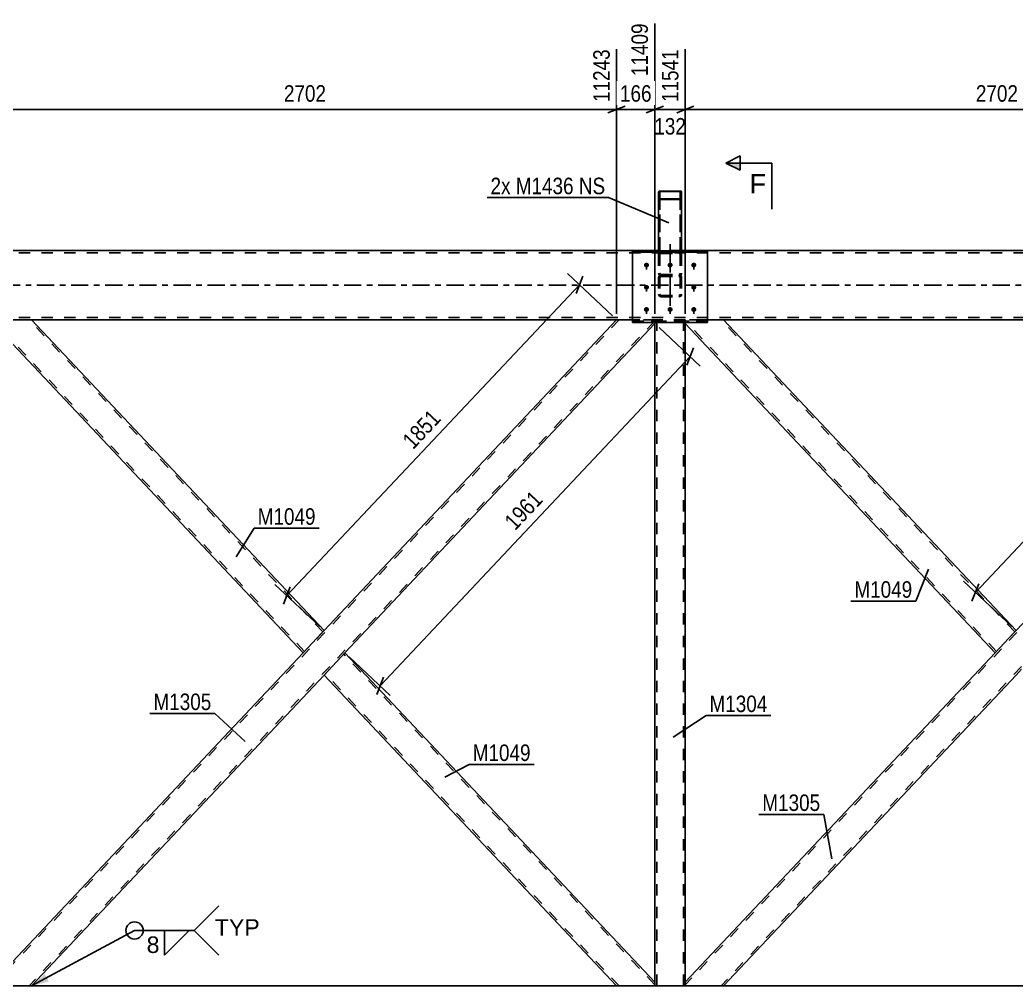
# Model space of a CAD drawing. Header units: millimetres. Extents: x -177 to 1012, y -676 to 165.
# Drawn here: x 346.2 to 519, y -121.8 to 46 of the extents above; entities that cross this region are included whole.
import ezdxf

# ---------------------------------------------------------------- set-up
doc = ezdxf.new("R2010")
doc.units = ezdxf.units.MM
doc.linetypes.add('DXK_LINE_DOT2', pattern=[3.9198, 1.9599, -1.9599])
doc.linetypes.add('DXK_LINE_DOT3', pattern=[5.9187, 2.979, -0.9799, 0.9799, -0.9799])
doc.styles.add('Arial', font='ARIAL.TTF', dxfattribs={"height": 0.2})
doc.styles.add('Arial Narrow', font='ARIALN.TTF', dxfattribs={"height": 0.2})

# ---------------------------------------------------------------- blocks, each defined once
blk = doc.blocks.new('Part-761545539-1906 - 1890')
at = {"color": 7, "linetype": 'DXK_LINE_DOT2'}
for p, q in [((457, 16.15), (457.04, 16.21)), ((457.04, 16.21), (457.14, 16.27)), ((457.14, 16.27), (457.3, 16.31)), ((457.26, 16.18), (457.24, 16.15)), ((457.24, 16.15), (457.24, 5.69)), ((457.31, 16.21), (457.26, 16.18)), ((457.3, 16.31), (457.48, 16.32)), ((457.39, 16.23), (457.31, 16.21)), ((457.48, 16.23), (457.39, 16.23)), ((457.48, 16.32), (460.52, 16.32)), ((457.48, 16.23), (460.52, 16.23)), ((460.52, 16.32), (460.7, 16.31)), ((460.61, 16.23), (460.52, 16.23)), ((460.69, 16.21), (460.61, 16.23)), ((460.74, 16.18), (460.69, 16.21)), ((460.7, 16.31), (460.86, 16.27)), ((460.76, 16.15), (460.74, 16.18)), ((460.76, 16.15), (460.76, 5.69)), ((460.86, 16.27), (460.96, 16.21)), ((460.96, 16.21), (461, 16.15)), ((461, 16.15), (461, 5.69)), ((457.04, 14.97), (457, 15.04)), ((457.14, 14.92), (457.04, 14.97)), ((457.3, 14.88), (457.14, 14.92)), ((457.24, 15.04), (457.26, 15.01)), ((457.26, 15.01), (457.31, 14.98)), ((457.48, 14.86), (457.3, 14.88)), ((457.31, 14.98), (457.39, 14.96)), ((457.39, 14.96), (457.48, 14.95)), ((457.48, 14.95), (460.52, 14.95)), ((457.48, 14.86), (460.52, 14.86)), ((460.52, 14.95), (460.61, 14.96)), ((460.7, 14.88), (460.52, 14.86)), ((460.61, 14.96), (460.69, 14.98)), ((460.69, 14.98), (460.74, 15.01)), ((460.86, 14.92), (460.7, 14.88)), ((460.74, 15.01), (460.76, 15.04)), ((460.96, 14.97), (460.86, 14.92)), ((461, 15.04), (460.96, 14.97)), ((461, 6), (457, 6)), ((457, 6), (457, 5.69)), ((457, 5.83), (457.24, 5.83)), ((457, 5.69), (457.04, 5.62)), ((457.04, 5.62), (457.14, 5.57)), ((457.14, 5.57), (457.3, 5.53)), ((457.26, 5.66), (457.24, 5.69)), ((457.31, 5.63), (457.26, 5.66)), ((457.3, 5.53), (457.48, 5.52)), ((457.39, 5.61), (457.31, 5.63)), ((457.48, 5.6), (457.39, 5.61)), ((457.48, 5.6), (460.52, 5.6)), ((457.48, 5.52), (460.52, 5.52)), ((460.61, 5.61), (460.52, 5.6)), ((460.52, 5.52), (460.7, 5.53)), ((460.69, 5.63), (460.61, 5.61)), ((460.74, 5.66), (460.69, 5.63)), ((460.7, 5.53), (460.86, 5.57)), ((460.76, 5.69), (460.74, 5.66)), ((461, 5.83), (460.76, 5.83)), ((460.86, 5.57), (460.96, 5.62)), ((460.96, 5.62), (461, 5.69))]:
    blk.add_line(p, q, dxfattribs=at)
at = {"color": 2, "linetype": 'Continuous'}
for q in [(457, 6), (457, 16.15)]:
    blk.add_line((457, 16.15), q, dxfattribs=at)
blk = doc.blocks.new('Part-761545539-1921 - 1890')
at = {"color": 2, "linetype": 'Continuous'}
for p, q in [((457.04, 16.23), (457, 16.16)), ((457, 16.16), (457, 5.95)), ((457.14, 16.28), (457.04, 16.23)), ((457.3, 16.32), (457.14, 16.28)), ((457.24, 16.16), (457.26, 16.19)), ((457.24, 16.16), (457.24, 15.05)), ((457.26, 16.19), (457.31, 16.22)), ((457.48, 16.33), (457.3, 16.32)), ((457.31, 16.22), (457.39, 16.24)), ((457.39, 16.24), (457.48, 16.25)), ((457.48, 16.33), (460.52, 16.33)), ((457.48, 16.25), (460.52, 16.25)), ((460.7, 16.32), (460.52, 16.33)), ((460.52, 16.25), (460.61, 16.24)), ((460.61, 16.24), (460.69, 16.22)), ((460.69, 16.22), (460.74, 16.19)), ((460.86, 16.28), (460.7, 16.32)), ((460.74, 16.19), (460.76, 16.16)), ((460.76, 16.16), (460.76, 15.05)), ((460.96, 16.23), (460.86, 16.28)), ((461, 16.16), (460.96, 16.23)), ((461, 16.16), (461, 5.95)), ((457, 15.05), (457.04, 14.99)), ((457.04, 14.99), (457.14, 14.93)), ((457.14, 14.93), (457.3, 14.89)), ((457.26, 15.02), (457.24, 15.05)), ((457.31, 14.99), (457.26, 15.02)), ((457.3, 14.89), (457.48, 14.88)), ((457.39, 14.97), (457.31, 14.99)), ((457.48, 14.97), (457.39, 14.97)), ((457.48, 14.97), (460.52, 14.97)), ((457.48, 14.88), (460.52, 14.88)), ((460.61, 14.97), (460.52, 14.97)), ((460.52, 14.88), (460.7, 14.89)), ((460.69, 14.99), (460.61, 14.97)), ((460.74, 15.02), (460.69, 14.99)), ((460.7, 14.89), (460.86, 14.93)), ((460.76, 15.05), (460.74, 15.02)), ((460.86, 14.93), (460.96, 14.99)), ((460.96, 14.99), (461, 15.05))]:
    blk.add_line(p, q, dxfattribs=at)
at = {"color": 7, "linetype": 'DXK_LINE_DOT2'}
for p, q in [((457.24, 15.05), (457.24, 5.69)), ((460.76, 15.05), (460.76, 5.69)), ((461, 6), (457, 6)), ((457, 5.95), (457, 5.69)), ((457, 5.83), (457.24, 5.83)), ((457.04, 5.62), (457, 5.69)), ((457.14, 5.56), (457.04, 5.62)), ((457.3, 5.53), (457.14, 5.56)), ((457.24, 5.69), (457.26, 5.65)), ((457.26, 5.65), (457.31, 5.63)), ((457.48, 5.51), (457.3, 5.53)), ((457.31, 5.63), (457.39, 5.61)), ((457.39, 5.61), (457.48, 5.6)), ((457.48, 5.6), (460.52, 5.6)), ((457.48, 5.51), (460.52, 5.51)), ((460.52, 5.6), (460.61, 5.61)), ((460.7, 5.53), (460.52, 5.51)), ((460.61, 5.61), (460.69, 5.63)), ((460.69, 5.63), (460.74, 5.65)), ((460.86, 5.56), (460.7, 5.53)), ((460.74, 5.65), (460.76, 5.69)), ((460.76, 5.83), (461, 5.83)), ((460.96, 5.62), (460.86, 5.56)), ((461, 5.69), (460.96, 5.62)), ((461, 5.95), (461, 5.69))]:
    blk.add_line(p, q, dxfattribs=at)
blk = doc.blocks.new('Part-761545539-1972 - 1890')
at = {"color": 7, "linetype": 'DXK_LINE_DOT2'}
for p, q in [((838, 5.6), (0, 5.6)), ((461, 6), (457, 6)), ((838, -5.6), (0, -5.6)), ((465.5, -6), (452.5, -6))]:
    blk.add_line(p, q, dxfattribs=at)
at = {"color": 2, "linetype": 'Continuous'}
for p, q in [((457, 6), (221, 6)), ((637, 6), (461, 6)), ((452.5, -6), (225.5, -6)), ((632.5, -6), (465.5, -6))]:
    blk.add_line(p, q, dxfattribs=at)
at = {"color": 7, "linetype": 'DXK_LINE_DOT3'}
blk.add_line((0, 0), (838, 0), dxfattribs=at)
blk = doc.blocks.new('Part-761545539-1987 - 1890')
at = {"color": 2, "linetype": 'Continuous'}
blk.add_line((798, -121.6), (216.6, -121.6), dxfattribs=at)
blk = doc.blocks.new('Bolt-761545539-2180 - 1890')
at = {"color": 1, "linetype": 'DXK_LINE_DOT2'}
for p, q in [((454.9, 3.87), (454.9, 2.74)), ((459, 3.87), (459, 2.74)), ((463.1, 3.87), (463.1, 2.74)), ((454.9, 0.02), (454.9, -1.12)), ((463.1, 0.02), (463.1, -1.12)), ((454.9, -3.83), (454.9, -4.97)), ((459, -3.83), (459, -4.97)), ((463.1, -3.83), (463.1, -4.97))]:
    blk.add_line(p, q, dxfattribs=at)
blk = doc.blocks.new('Part-761545539-2187 - 1890')
at = {"color": 7, "linetype": 'DXK_LINE_DOT3'}
blk.add_line((459, -3.58), (459, 7.12), dxfattribs=at)
at = {"color": 7, "linetype": 'DXK_LINE_DOT2'}
for p, q in [((457.04, 5.51), (457, 5.31)), ((457, 5.31), (457, -1.59)), ((457.24, 5.31), (457.26, 5.41)), ((457.24, 5.31), (457.24, -1.59)), ((457.26, 5.41), (457.31, 5.5)), ((457.48, 5.83), (457.3, 5.79)), ((457.31, 5.5), (457.39, 5.55)), ((457.39, 5.55), (457.48, 5.57)), ((457.48, 5.83), (460.52, 5.83)), ((457.48, 5.57), (460.52, 5.57)), ((460.7, 5.79), (460.52, 5.83)), ((460.52, 5.57), (460.61, 5.55)), ((460.61, 5.55), (460.69, 5.5)), ((460.69, 5.5), (460.74, 5.41)), ((460.74, 5.41), (460.76, 5.31)), ((460.76, 5.31), (460.76, -1.59)), ((461, 5.31), (460.96, 5.51)), ((461, 5.31), (461, -1.59)), ((457, 2.08), (457.04, 1.88)), ((457.26, 1.98), (457.24, 2.08)), ((457.31, 1.9), (457.26, 1.98)), ((457.39, 1.84), (457.31, 1.9)), ((457.48, 1.82), (457.39, 1.84)), ((457.48, 1.82), (460.52, 1.82)), ((460.61, 1.84), (460.52, 1.82)), ((460.69, 1.9), (460.61, 1.84)), ((460.74, 1.98), (460.69, 1.9)), ((460.76, 2.08), (460.74, 1.98)), ((460.96, 1.88), (461, 2.08)), ((457, 1.27), (457.04, 1.44)), ((457.04, 1.44), (457.14, 1.59)), ((457.14, 1.59), (457.3, 1.69)), ((457.26, 1.36), (457.24, 1.27)), ((457.31, 1.43), (457.26, 1.36)), ((457.3, 1.69), (457.48, 1.72)), ((457.3, 1.61), (457.48, 1.57)), ((457.39, 1.48), (457.31, 1.43)), ((457.48, 1.5), (457.39, 1.48)), ((457.48, 1.72), (460.52, 1.72)), ((457.48, 1.57), (460.52, 1.57)), ((457.48, 1.5), (460.52, 1.5)), ((460.52, 1.72), (460.7, 1.69)), ((460.52, 1.57), (460.7, 1.61)), ((460.61, 1.48), (460.52, 1.5)), ((460.69, 1.43), (460.61, 1.48)), ((460.74, 1.36), (460.69, 1.43)), ((460.7, 1.69), (460.86, 1.59)), ((460.76, 1.27), (460.74, 1.36)), ((460.86, 1.59), (460.96, 1.44)), ((460.96, 1.44), (461, 1.27)), ((457.04, -1.76), (457, -1.59)), ((457.24, -1.59), (457.26, -1.67)), ((457.26, -1.67), (457.31, -1.75)), ((460.69, -1.75), (460.74, -1.67)), ((460.74, -1.67), (460.76, -1.59)), ((461, -1.59), (460.96, -1.76)), ((457.14, -1.91), (457.04, -1.76)), ((457.3, -2), (457.14, -1.91)), ((457.48, -2.04), (457.3, -2)), ((457.31, -1.75), (457.39, -1.79)), ((457.39, -1.79), (457.48, -1.81)), ((457.48, -1.81), (460.52, -1.81)), ((457.48, -2.04), (460.52, -2.04)), ((460.52, -1.81), (460.61, -1.79)), ((460.7, -2), (460.52, -2.04)), ((460.61, -1.79), (460.69, -1.75)), ((460.86, -1.91), (460.7, -2)), ((460.96, -1.76), (460.86, -1.91))]:
    blk.add_line(p, q, dxfattribs=at)
for centre, start, end in [((457.5, 5.33), 114.32, 159.2417), ((460.5, 5.33), 20.7583, 65.68), ((457.5, 2.06), 200.7583, 245.68), ((460.5, 2.06), 294.32, 339.2417)]:
    blk.add_arc(centre, 0.496, start, end, dxfattribs=at)
blk = doc.blocks.new('Part-761545539-2191 - 1890')
at = {"color": 7, "linetype": 'DXK_LINE_DOT2'}
for p, q in [((452.5, -6.48), (452.5, 5.95)), ((452.5, 5.95), (465.5, 5.95)), ((452.5, 5.73), (465.5, 5.73)), ((465.5, -6.48), (465.5, 5.95)), ((465.5, -6.27), (452.5, -6.27)), ((465.5, -6.48), (452.5, -6.48))]:
    blk.add_line(p, q, dxfattribs=at)
blk = doc.blocks.new('Part-761545539-2220 - 1890')
at = {"color": 7, "linetype": 'DXK_LINE_DOT2'}
for p, q in [((461.64, -6), (456.36, -6)), ((456.36, -6.66), (456.36, -6)), ((456.68, -121.6), (456.68, -6)), ((461.32, -121.6), (461.32, -6)), ((461.64, -6.66), (461.64, -6)), ((456.36, -121.6), (456.36, -120.94)), ((461.64, -121.6), (456.36, -121.6)), ((461.64, -121.6), (461.64, -120.94))]:
    blk.add_line(p, q, dxfattribs=at)
at = {"color": 2, "linetype": 'Continuous'}
for p, q in [((456.36, -120.94), (456.36, -6.66)), ((461.64, -120.94), (461.64, -6.66))]:
    blk.add_line(p, q, dxfattribs=at)
blk = doc.blocks.new('Part-761545539-2382 - 1890')
at = {"color": 2, "linetype": 'Continuous'}
for p, q in [((341.64, -6.66), (341.64, -6)), ((395.38, -63.8), (341.64, -6.66)), ((399, -59.95), (348.27, -6)), ((398.56, -60.41), (395.38, -63.8)), ((399, -59.95), (398.56, -60.41))]:
    blk.add_line(p, q, dxfattribs=at)
at = {"color": 7, "linetype": 'DXK_LINE_DOT2'}
for p, q in [((348.27, -6), (341.64, -6)), ((395.6, -63.57), (341.64, -6.19)), ((398.78, -60.18), (347.83, -6)), ((398.97, -59.98), (398.56, -60.41)), ((395.6, -63.57), (395.61, -63.55))]:
    blk.add_line(p, q, dxfattribs=at)
blk = doc.blocks.new('Part-761545539-2266 - 1890')
at = {"color": 7, "linetype": 'DXK_LINE_DOT3'}
blk.add_line((459, 7.12), (459, -3.58), dxfattribs=at)
at = {"color": 7, "linetype": 'DXK_LINE_DOT2'}
for p, q in [((457, 5.31), (457.04, 5.51)), ((457, 5.31), (457, -1.59)), ((457.26, 5.41), (457.24, 5.31)), ((457.24, 5.31), (457.24, -1.59)), ((457.31, 5.5), (457.26, 5.41)), ((457.3, 5.79), (457.48, 5.83)), ((457.39, 5.55), (457.31, 5.5)), ((457.48, 5.57), (457.39, 5.55)), ((457.48, 5.83), (460.52, 5.83)), ((457.48, 5.57), (460.52, 5.57)), ((460.52, 5.83), (460.7, 5.79)), ((460.61, 5.55), (460.52, 5.57)), ((460.69, 5.5), (460.61, 5.55)), ((460.74, 5.41), (460.69, 5.5)), ((460.76, 5.31), (460.74, 5.41)), ((460.76, 5.31), (460.76, -1.59)), ((460.96, 5.51), (461, 5.31)), ((461, 5.31), (461, -1.59)), ((457.04, 1.88), (457, 2.08)), ((457.24, 2.08), (457.26, 1.98)), ((457.26, 1.98), (457.31, 1.9)), ((457.31, 1.9), (457.39, 1.84)), ((457.39, 1.84), (457.48, 1.82)), ((457.48, 1.82), (460.52, 1.82)), ((460.52, 1.82), (460.61, 1.84)), ((460.61, 1.84), (460.69, 1.9)), ((460.69, 1.9), (460.74, 1.98)), ((460.74, 1.98), (460.76, 2.08)), ((461, 2.08), (460.96, 1.88)), ((457.04, 1.44), (457, 1.27)), ((457.14, 1.59), (457.04, 1.44)), ((457.3, 1.69), (457.14, 1.59)), ((457.24, 1.27), (457.26, 1.36)), ((457.26, 1.36), (457.31, 1.43)), ((457.48, 1.72), (457.3, 1.69)), ((457.48, 1.57), (457.3, 1.61)), ((457.31, 1.43), (457.39, 1.48)), ((457.39, 1.48), (457.48, 1.5)), ((457.48, 1.72), (460.52, 1.72)), ((457.48, 1.57), (460.52, 1.57)), ((457.48, 1.5), (460.52, 1.5)), ((460.7, 1.69), (460.52, 1.72)), ((460.7, 1.61), (460.52, 1.57)), ((460.52, 1.5), (460.61, 1.48)), ((460.61, 1.48), (460.69, 1.43)), ((460.69, 1.43), (460.74, 1.36)), ((460.86, 1.59), (460.7, 1.69)), ((460.74, 1.36), (460.76, 1.27)), ((460.96, 1.44), (460.86, 1.59)), ((461, 1.27), (460.96, 1.44)), ((457, -1.59), (457.04, -1.76)), ((457.26, -1.67), (457.24, -1.59)), ((457.31, -1.75), (457.26, -1.67)), ((460.74, -1.67), (460.69, -1.75)), ((460.76, -1.59), (460.74, -1.67)), ((460.96, -1.76), (461, -1.59)), ((457.04, -1.76), (457.14, -1.91)), ((457.14, -1.91), (457.3, -2)), ((457.3, -2), (457.48, -2.04)), ((457.39, -1.79), (457.31, -1.75)), ((457.48, -1.81), (457.39, -1.79)), ((457.48, -1.81), (460.52, -1.81)), ((457.48, -2.04), (460.52, -2.04)), ((460.61, -1.79), (460.52, -1.81)), ((460.52, -2.04), (460.7, -2)), ((460.69, -1.75), (460.61, -1.79)), ((460.7, -2), (460.86, -1.91)), ((460.86, -1.91), (460.96, -1.76))]:
    blk.add_line(p, q, dxfattribs=at)
for centre, start, end in [((457.5, 5.33), 114.32, 159.2417), ((460.5, 5.33), 20.7583, 65.68), ((457.5, 2.06), 200.7583, 245.68), ((460.5, 2.06), 294.32, 339.2417)]:
    blk.add_arc(centre, 0.496, start, end, dxfattribs=at)
blk = doc.blocks.new('Part-761545539-2302 - 1890')
at = {"color": 2, "linetype": 'Continuous'}
for p, q in [((402.62, -63.8), (399, -67.65)), ((456.36, -120.94), (402.62, -63.8)), ((449.73, -121.6), (399, -67.65)), ((456.36, -121.6), (456.36, -120.94))]:
    blk.add_line(p, q, dxfattribs=at)
at = {"color": 7, "linetype": 'DXK_LINE_DOT2'}
for p, q in [((456.36, -121.41), (402.4, -64.03)), ((399.22, -67.42), (399.24, -67.4)), ((450.17, -121.6), (399.22, -67.42)), ((456.36, -121.6), (449.73, -121.6))]:
    blk.add_line(p, q, dxfattribs=at)
blk = doc.blocks.new('Part-761545539-2377 - 1890')
at = {"color": 7, "linetype": 'DXK_LINE_DOT2'}
for p, q in [((450.17, -6), (341.64, -121.41)), ((456.36, -6.19), (347.83, -121.6)), ((456.36, -6), (449.73, -6)), ((456.36, -6.48), (456.36, -6)), ((399, -59.95), (395.38, -63.8)), ((402.62, -63.8), (399, -67.65)), ((348.27, -121.6), (341.64, -121.6))]:
    blk.add_line(p, q, dxfattribs=at)
at = {"color": 2, "linetype": 'Continuous'}
for p, q in [((449.73, -6), (399, -59.95)), ((456.36, -6.66), (402.62, -63.8)), ((456.36, -6.66), (456.36, -6.48)), ((395.38, -63.8), (341.64, -120.94)), ((399, -67.65), (348.27, -121.6)), ((341.64, -121.6), (341.64, -120.94))]:
    blk.add_line(p, q, dxfattribs=at)
blk = doc.blocks.new('Part-761545539-2387 - 1890')
at = {"color": 7, "linetype": 'DXK_LINE_DOT2'}
for p, q in [((570.17, -6), (461.64, -121.41)), ((576.36, -6.19), (467.83, -121.6)), ((576.36, -6), (569.73, -6)), ((519, -59.95), (515.38, -63.8)), ((522.62, -63.8), (519, -67.65)), ((468.27, -121.6), (461.64, -121.6))]:
    blk.add_line(p, q, dxfattribs=at)
at = {"color": 2, "linetype": 'Continuous'}
for p, q in [((569.73, -6), (519, -59.95)), ((576.36, -6.66), (522.62, -63.8)), ((576.36, -6.66), (576.36, -6)), ((515.38, -63.8), (461.64, -120.94)), ((519, -67.65), (468.27, -121.6)), ((461.64, -121.6), (461.64, -120.94))]:
    blk.add_line(p, q, dxfattribs=at)
blk = doc.blocks.new('Part-761545539-2392 - 1890')
at = {"color": 7, "linetype": 'DXK_LINE_DOT2'}
for p, q in [((468.27, -6), (461.64, -6)), ((461.64, -6.48), (461.64, -6)), ((515.6, -63.57), (461.64, -6.19)), ((518.78, -60.18), (467.83, -6)), ((518.97, -59.98), (518.56, -60.41)), ((515.6, -63.57), (515.61, -63.55))]:
    blk.add_line(p, q, dxfattribs=at)
at = {"color": 2, "linetype": 'Continuous'}
for p, q in [((461.64, -6.66), (461.64, -6.48)), ((515.38, -63.8), (461.64, -6.66)), ((519, -59.95), (468.27, -6)), ((518.56, -60.41), (515.38, -63.8)), ((519, -59.95), (518.56, -60.41))]:
    blk.add_line(p, q, dxfattribs=at)
blk = doc.blocks.new('Part-761545539-2447 - 1890')
at = {"color": 2, "linetype": 'Continuous'}
for p, q in [((465.5, 5.95), (452.5, 5.95)), ((452.5, 5.95), (452.5, -6.48)), ((452.5, 5.73), (465.5, 5.73)), ((465.5, -6.48), (465.5, 5.95)), ((452.5, -6.48), (465.5, -6.48))]:
    blk.add_line(p, q, dxfattribs=at)
at = {"color": 7, "linetype": 'DXK_LINE_DOT2'}
blk.add_line((452.5, -6.27), (465.5, -6.27), dxfattribs=at)
blk = doc.blocks.new('Bolt-761545539-2472 - 1890')
at = {"linetype": 'Continuous'}
for points in [[(454.9, 3.89), (454.99, 3.88), (455.08, 3.85), (455.16, 3.81), (455.23, 3.75), (455.28, 3.68), (455.32, 3.6), (455.34, 3.52), (455.34, 3.43), (455.32, 3.35), (455.28, 3.27), (455.23, 3.2), (455.16, 3.14), (455.08, 3.1), (454.99, 3.07), (454.9, 3.06), (454.81, 3.07), (454.72, 3.1), (454.64, 3.14), (454.57, 3.2), (454.52, 3.27), (454.48, 3.35), (454.46, 3.43), (454.46, 3.52), (454.48, 3.6), (454.52, 3.68), (454.57, 3.75), (454.64, 3.81), (454.72, 3.85), (454.81, 3.88)], [(459, 3.89), (459.09, 3.88), (459.18, 3.85), (459.26, 3.81), (459.33, 3.75), (459.38, 3.68), (459.42, 3.6), (459.44, 3.52), (459.44, 3.43), (459.42, 3.35), (459.38, 3.27), (459.33, 3.2), (459.26, 3.14), (459.18, 3.1), (459.09, 3.07), (459, 3.06), (458.91, 3.07), (458.82, 3.1), (458.74, 3.14), (458.67, 3.2), (458.62, 3.27), (458.58, 3.35), (458.56, 3.43), (458.56, 3.52), (458.58, 3.6), (458.62, 3.68), (458.67, 3.75), (458.74, 3.81), (458.82, 3.85), (458.91, 3.88)], [(463.1, 3.89), (463.19, 3.88), (463.28, 3.85), (463.36, 3.81), (463.43, 3.75), (463.48, 3.68), (463.52, 3.6), (463.54, 3.52), (463.54, 3.43), (463.52, 3.35), (463.48, 3.27), (463.43, 3.2), (463.36, 3.14), (463.28, 3.1), (463.19, 3.07), (463.1, 3.06), (463.01, 3.07), (462.92, 3.1), (462.84, 3.14), (462.77, 3.2), (462.72, 3.27), (462.68, 3.35), (462.66, 3.43), (462.66, 3.52), (462.68, 3.6), (462.72, 3.68), (462.77, 3.75), (462.84, 3.81), (462.92, 3.85), (463.01, 3.88)], [(454.9, 0.04), (454.99, 0.03), (455.08, 0), (455.16, -0.04), (455.23, -0.1), (455.28, -0.17), (455.32, -0.25), (455.34, -0.33), (455.34, -0.42), (455.32, -0.5), (455.28, -0.58), (455.23, -0.65), (455.16, -0.71), (455.08, -0.75), (454.99, -0.78), (454.9, -0.79), (454.81, -0.78), (454.72, -0.75), (454.64, -0.71), (454.57, -0.65), (454.52, -0.58), (454.48, -0.5), (454.46, -0.42), (454.46, -0.33), (454.48, -0.25), (454.52, -0.17), (454.57, -0.1), (454.64, -0.04), (454.72, 0), (454.81, 0.03)], [(463.1, 0.04), (463.19, 0.03), (463.28, 0), (463.36, -0.04), (463.43, -0.1), (463.48, -0.17), (463.52, -0.25), (463.54, -0.33), (463.54, -0.42), (463.52, -0.5), (463.48, -0.58), (463.43, -0.65), (463.36, -0.71), (463.28, -0.75), (463.19, -0.78), (463.1, -0.79), (463.01, -0.78), (462.92, -0.75), (462.84, -0.71), (462.77, -0.65), (462.72, -0.58), (462.68, -0.5), (462.66, -0.42), (462.66, -0.33), (462.68, -0.25), (462.72, -0.17), (462.77, -0.1), (462.84, -0.04), (462.92, 0), (463.01, 0.03)], [(454.9, -3.82), (454.99, -3.83), (455.08, -3.85), (455.16, -3.9), (455.23, -3.95), (455.28, -4.02), (455.32, -4.1), (455.34, -4.19), (455.34, -4.27), (455.32, -4.36), (455.28, -4.44), (455.23, -4.51), (455.16, -4.56), (455.08, -4.61), (454.99, -4.63), (454.9, -4.64), (454.81, -4.63), (454.72, -4.61), (454.64, -4.56), (454.57, -4.51), (454.52, -4.44), (454.48, -4.36), (454.46, -4.27), (454.46, -4.19), (454.48, -4.1), (454.52, -4.02), (454.57, -3.95), (454.64, -3.9), (454.72, -3.85), (454.81, -3.83)], [(459, -3.82), (459.09, -3.83), (459.18, -3.85), (459.26, -3.9), (459.33, -3.95), (459.38, -4.02), (459.42, -4.1), (459.44, -4.19), (459.44, -4.27), (459.42, -4.36), (459.38, -4.44), (459.33, -4.51), (459.26, -4.56), (459.18, -4.61), (459.09, -4.63), (459, -4.64), (458.91, -4.63), (458.82, -4.61), (458.74, -4.56), (458.67, -4.51), (458.62, -4.44), (458.58, -4.36), (458.56, -4.27), (458.56, -4.19), (458.58, -4.1), (458.62, -4.02), (458.67, -3.95), (458.74, -3.9), (458.82, -3.85), (458.91, -3.83)], [(463.1, -3.82), (463.19, -3.83), (463.28, -3.85), (463.36, -3.9), (463.43, -3.95), (463.48, -4.02), (463.52, -4.1), (463.54, -4.19), (463.54, -4.27), (463.52, -4.36), (463.48, -4.44), (463.43, -4.51), (463.36, -4.56), (463.28, -4.61), (463.19, -4.63), (463.1, -4.64), (463.01, -4.63), (462.92, -4.61), (462.84, -4.56), (462.77, -4.51), (462.72, -4.44), (462.68, -4.36), (462.66, -4.27), (462.66, -4.19), (462.68, -4.1), (462.72, -4.02), (462.77, -3.95), (462.84, -3.9), (462.92, -3.85), (463.01, -3.83)]]:
    blk.add_hatch(color=1, dxfattribs=at).paths.add_polyline_path(points)
at = {"color": 1, "linetype": 'Continuous'}
for p, q in [((454.9, 3.87), (454.9, 2.74)), ((459, 3.87), (459, 2.74)), ((463.1, 3.87), (463.1, 2.74)), ((454.9, 0.02), (454.9, -1.12)), ((463.1, 0.02), (463.1, -1.12)), ((454.9, -3.83), (454.9, -4.97)), ((459, -3.83), (459, -4.97)), ((463.1, -3.83), (463.1, -4.97))]:
    blk.add_line(p, q, dxfattribs=at)
blk = doc.blocks.new('StraightDimension-761545539-3021 - 1890')
at = {"color": 7, "linetype": 'Continuous'}
for p, q in [((449.01, -5.31), (441.2, 2.02)), ((392.55, -53.88), (443.28, 0.07)), ((442.69, -1.44), (443.87, 1.57)), ((398.27, -59.26), (390.47, -51.93)), ((393.14, -52.37), (391.96, -55.38))]:
    blk.add_line(p, q, dxfattribs=at)
at = {"color": 0}
blk.add_wipeout([(420.28, -23.29), (417.22, -20.41), (411.39, -26.61), (414.45, -29.49)], dxfattribs=at)
at = {"color": 3, "style": 'Arial Narrow'}
blk.add_text('1851', height=2.863, rotation=46.7591, dxfattribs=at).set_placement((414.43, -28.64))
blk = doc.blocks.new('StraightDimension-761545539-16614 - 1890')
at = {"color": 7, "linetype": 'Continuous'}
for p, q in [((456.36, -5), (456.36, 45.42)), ((461.64, -5), (461.64, 40.92)), ((454.86, 29.88), (457.86, 31.08)), ((456.36, 30.48), (461.64, 30.48)), ((463.14, 31.08), (460.14, 29.88))]:
    blk.add_line(p, q, dxfattribs=at)
at = {"color": 0, "linetype": 'Continuous'}
blk.add_wipeout([(461.04, 41.52), (456.84, 41.52), (456.84, 31.18), (461.04, 31.18)], dxfattribs=at)
at = {"color": 0}
blk.add_wipeout([(462.34, 25.53), (462.34, 29.73), (455.66, 29.73), (455.66, 25.53)], dxfattribs=at)
at = {"color": 3, "linetype": 'Continuous', "style": 'Arial Narrow'}
blk.add_text('11541', height=2.863, rotation=90.0002, dxfattribs=at).set_placement((460.44, 31.78))
at = {"color": 3, "style": 'Arial Narrow'}
blk.add_text('132', height=2.863, dxfattribs=at).set_placement((456.26, 26.13))
blk = doc.blocks.new('StraightDimension-761545539-3042 - 1890')
at = {"color": 7, "linetype": 'Continuous'}
for p, q in [((457.09, -7.35), (464.22, -14.05)), ((461.88, -13.91), (463.06, -10.9)), ((408.73, -69.54), (462.47, -12.41)), ((403.35, -64.49), (410.48, -71.19)), ((409.32, -68.04), (408.14, -71.05))]:
    blk.add_line(p, q, dxfattribs=at)
at = {"color": 0}
blk.add_wipeout([(437.97, -37.36), (434.91, -34.48), (429.08, -40.68), (432.14, -43.56)], dxfattribs=at)
at = {"color": 3, "style": 'Arial Narrow'}
blk.add_text('1961', height=2.863, rotation=46.7591, dxfattribs=at).set_placement((432.11, -42.71))
blk = doc.blocks.new('StraightDimension-761545539-16616 - 1890')
at = {"color": 7, "linetype": 'Continuous'}
for p, q in [((449.73, -5), (449.73, 40.92)), ((341.64, -5), (341.64, 39.09)), ((343.14, 31.08), (340.14, 29.88)), ((341.64, 30.48), (449.73, 30.48)), ((448.23, 29.88), (451.23, 31.08))]:
    blk.add_line(p, q, dxfattribs=at)
at = {"color": 0, "linetype": 'Continuous'}
blk.add_wipeout([(449.13, 41.52), (444.93, 41.52), (444.93, 31.18), (449.13, 31.18)], dxfattribs=at)
at = {"color": 0}
blk.add_wipeout([(399.94, 31.23), (399.94, 35.43), (391.43, 35.43), (391.43, 31.23)], dxfattribs=at)
at = {"color": 3, "linetype": 'Continuous', "style": 'Arial Narrow'}
blk.add_text('11243', height=2.863, rotation=90.0002, dxfattribs=at).set_placement((448.53, 31.78))
at = {"color": 3, "style": 'Arial Narrow'}
blk.add_text('2702', height=2.863, dxfattribs=at).set_placement((392.03, 31.83))
blk = doc.blocks.new('StraightDimension-761545539-3057 - 1890')
at = {"color": 7, "linetype": 'Continuous'}
for p, q in [((569.01, -5.31), (560.6, 2.59)), ((562.09, -0.87), (563.27, 2.14)), ((511.94, -53.31), (562.68, 0.64)), ((518.27, -59.26), (509.87, -51.36)), ((512.53, -51.81), (511.35, -54.81))]:
    blk.add_line(p, q, dxfattribs=at)
at = {"color": 0}
blk.add_wipeout([(539.68, -22.72), (536.62, -19.84), (530.79, -26.05), (533.85, -28.92)], dxfattribs=at)
at = {"color": 3, "style": 'Arial Narrow'}
blk.add_text('1851', height=2.863, rotation=46.7591, dxfattribs=at).set_placement((533.82, -28.07))
blk = doc.blocks.new('StraightDimension-761545539-16613 - 1890')
at = {"color": 7, "linetype": 'Continuous'}
for p, q in [((461.64, -5), (461.64, 40.92)), ((569.73, -5), (569.73, 40.92)), ((463.14, 31.08), (460.14, 29.88)), ((461.64, 30.48), (569.73, 30.48)), ((568.23, 29.88), (571.23, 31.08))]:
    blk.add_line(p, q, dxfattribs=at)
at = {"color": 0, "linetype": 'Continuous'}
blk.add_wipeout([(569.13, 41.52), (564.93, 41.52), (564.93, 31.18), (569.13, 31.18)], dxfattribs=at)
at = {"color": 0}
blk.add_wipeout([(519.94, 31.23), (519.94, 35.43), (511.43, 35.43), (511.43, 31.23)], dxfattribs=at)
at = {"color": 3, "linetype": 'Continuous', "style": 'Arial Narrow'}
blk.add_text('14243', height=2.863, rotation=90.0002, dxfattribs=at).set_placement((568.53, 31.78))
at = {"color": 3, "style": 'Arial Narrow'}
blk.add_text('2702', height=2.863, dxfattribs=at).set_placement((512.03, 31.83))
blk = doc.blocks.new('StraightDimension-761545539-16615 - 1890')
at = {"color": 7, "linetype": 'Continuous'}
for p, q in [((456.36, -5), (456.36, 45.42)), ((449.73, -5), (449.73, 40.92)), ((448.23, 29.88), (451.23, 31.08)), ((449.73, 30.48), (456.36, 30.48)), ((457.86, 31.08), (454.86, 29.88))]:
    blk.add_line(p, q, dxfattribs=at)
at = {"color": 0}
blk.add_wipeout([(456.39, 31.23), (456.39, 35.43), (449.71, 35.43), (449.71, 31.23)], dxfattribs=at)
at = {"color": 3, "style": 'Arial Narrow'}
blk.add_text('166', height=2.863, dxfattribs=at).set_placement((450.31, 31.83))
at = {"color": 0, "linetype": 'Continuous'}
blk.add_wipeout([(455.76, 46.02), (451.56, 46.02), (451.56, 35.68), (455.76, 35.68)], dxfattribs=at)
at = {"color": 3, "linetype": 'Continuous', "style": 'Arial Narrow'}
blk.add_text('11409', height=2.863, rotation=90.0002, dxfattribs=at).set_placement((455.16, 36.28))
blk = doc.blocks.new('WeldMark-761545539-3990 - 1890')
at = {"linetype": 'Continuous'}
blk.add_hatch(color=30, dxfattribs=at).paths.add_polyline_path([(351.26, -120.84), (348.27, -121.6), (350.55, -119.52)])
at = {"color": 3, "linetype": 'Continuous'}
for q in [(380.73, -107.7), (380.73, -116.27)]:
    blk.add_line((376.45, -111.98), q, dxfattribs=at)
at = {"color": 30, "linetype": 'Continuous'}
blk.add_line((348.27, -121.6), (366.12, -111.98), dxfattribs=at)
at = {"color": 3, "linetype": 'Continuous'}
blk.add_arc((366.12, -111.98), 1.5, 90, 270, dxfattribs=at)
at = {"color": 0}
blk.add_wipeout([(370.65, -116.08), (370.65, -112.68), (368.02, -112.68), (368.02, -116.08)], dxfattribs=at)
at = {"color": 30, "linetype": 'Continuous'}
blk.add_line((366.12, -111.98), (376.45, -111.98), dxfattribs=at)
at = {"color": 3, "linetype": 'Continuous'}
for p, q in [((371.3, -111.98), (375.59, -111.98)), ((375.59, -111.98), (371.3, -116.27)), ((371.3, -116.27), (371.3, -111.98))]:
    blk.add_line(p, q, dxfattribs=at)
blk.add_arc((366.12, -111.98), 1.5, 270, 90, dxfattribs=at)
at = {"color": 3, "style": 'Arial'}
blk.add_text('8', height=2.87, dxfattribs=at).set_placement((368.22, -115.88))
at = {"color": 0, "linetype": 'Continuous'}
blk.add_wipeout([(387.82, -112.88), (387.82, -109.88), (380.05, -109.88), (380.05, -112.88)], dxfattribs=at)
blk.add_wipeout([(387.82, -112.88), (387.82, -109.88), (380.05, -109.88), (380.05, -112.88)], dxfattribs=at)
at = {"color": 3, "linetype": 'Continuous', "style": 'Arial'}
blk.add_text('TYP', height=2.865, dxfattribs=at).set_placement((380.05, -112.88))
blk = doc.blocks.new('MarkSet-761545539-4076 - 1890')
at = {"color": 0}
for points in [[(431.33, 15.78), (431.33, 18.78), (427.86, 18.78), (427.86, 15.78)], [(442.28, 15.78), (442.28, 18.78), (432.23, 18.78), (432.23, 15.78)], [(447.74, 15.78), (447.74, 18.78), (443.18, 18.78), (443.18, 15.78)]]:
    blk.add_wipeout(points, dxfattribs=at)
for points in [[(431.33, 15.78), (431.33, 18.78), (427.86, 18.78), (427.86, 15.78)], [(442.28, 15.78), (442.28, 18.78), (432.23, 18.78), (432.23, 15.78)], [(447.74, 15.78), (447.74, 18.78), (443.18, 18.78), (443.18, 15.78)]]:
    blk.add_wipeout(points, dxfattribs=at)
at = {"color": 30, "linetype": 'Continuous'}
for p in [(427.26, 15.18), (458.79, 10.8)]:
    blk.add_line(p, (448.34, 15.18), dxfattribs=at)
at = {"color": 3, "style": 'Arial Narrow'}
for s, p in [('2x', (427.86, 15.78)), ('M1436', (432.23, 15.78)), ('NS', (443.18, 15.78))]:
    blk.add_text(s, height=2.863, dxfattribs=at).set_placement(p)
blk = doc.blocks.new('Mark-761545539-2216 - 1890')
at = {"color": 0}
blk.add_wipeout([(475.89, -74.08), (475.89, -71.08), (465.83, -71.08), (465.83, -74.08)], dxfattribs=at)
blk.add_wipeout([(475.89, -74.08), (475.89, -71.08), (465.83, -71.08), (465.83, -74.08)], dxfattribs=at)
at = {"color": 30, "linetype": 'Continuous'}
for p, q in [((459.55, -78.42), (465.23, -74.68)), ((465.23, -74.68), (476.49, -74.68))]:
    blk.add_line(p, q, dxfattribs=at)
at = {"color": 3, "style": 'Arial Narrow'}
blk.add_text('M1304', height=2.863, dxfattribs=at).set_placement((465.83, -74.08))
blk = doc.blocks.new('Mark-761545539-2298 - 1890')
at = {"color": 0}
blk.add_wipeout([(434.83, -82.57), (434.83, -79.57), (424.77, -79.57), (424.77, -82.57)], dxfattribs=at)
blk.add_wipeout([(434.83, -82.57), (434.83, -79.57), (424.77, -79.57), (424.77, -82.57)], dxfattribs=at)
at = {"color": 30, "linetype": 'Continuous'}
for p, q in [((419.92, -85.36), (424.17, -83.17)), ((424.17, -83.17), (435.43, -83.17))]:
    blk.add_line(p, q, dxfattribs=at)
at = {"color": 3, "style": 'Arial Narrow'}
blk.add_text('M1049', height=2.863, dxfattribs=at).set_placement((424.77, -82.57))
blk = doc.blocks.new('Mark-761545539-2373 - 1890')
at = {"color": 0}
blk.add_wipeout([(379.45, -73.73), (379.45, -70.73), (369.4, -70.73), (369.4, -73.73)], dxfattribs=at)
blk.add_wipeout([(379.45, -73.73), (379.45, -70.73), (369.4, -70.73), (369.4, -73.73)], dxfattribs=at)
at = {"color": 30, "linetype": 'Continuous'}
for p in [(368.8, -74.33), (385.3, -79.17)]:
    blk.add_line(p, (380.05, -74.33), dxfattribs=at)
at = {"color": 3, "style": 'Arial Narrow'}
blk.add_text('M1305', height=2.863, dxfattribs=at).set_placement((369.4, -73.73))
blk = doc.blocks.new('Mark-761545539-2378 - 1890')
at = {"color": 0}
blk.add_wipeout([(397.53, -41.58), (397.53, -38.58), (387.48, -38.58), (387.48, -41.58)], dxfattribs=at)
blk.add_wipeout([(397.53, -41.58), (397.53, -38.58), (387.48, -38.58), (387.48, -41.58)], dxfattribs=at)
at = {"color": 30, "linetype": 'Continuous'}
for p, q in [((383.76, -47.13), (386.88, -42.18)), ((386.88, -42.18), (398.13, -42.18))]:
    blk.add_line(p, q, dxfattribs=at)
at = {"color": 3, "style": 'Arial Narrow'}
blk.add_text('M1049', height=2.863, dxfattribs=at).set_placement((387.48, -41.58))
blk = doc.blocks.new('Mark-761545539-2383 - 1890')
at = {"color": 0}
blk.add_wipeout([(485.04, -91.24), (485.04, -88.24), (474.99, -88.24), (474.99, -91.24)], dxfattribs=at)
blk.add_wipeout([(485.04, -91.24), (485.04, -88.24), (474.99, -88.24), (474.99, -91.24)], dxfattribs=at)
at = {"color": 30, "linetype": 'Continuous'}
for p in [(474.39, -91.84), (487.05, -99.52)]:
    blk.add_line(p, (485.64, -91.84), dxfattribs=at)
at = {"color": 3, "style": 'Arial Narrow'}
blk.add_text('M1305', height=2.863, dxfattribs=at).set_placement((474.99, -91.24))
blk = doc.blocks.new('Mark-761545539-2388 - 1890')
at = {"color": 0}
blk.add_wipeout([(501.01, -54.24), (501.01, -51.24), (490.96, -51.24), (490.96, -54.24)], dxfattribs=at)
blk.add_wipeout([(501.01, -54.24), (501.01, -51.24), (490.96, -51.24), (490.96, -54.24)], dxfattribs=at)
at = {"color": 30, "linetype": 'Continuous'}
for p in [(503.81, -49.28), (490.36, -54.84)]:
    blk.add_line(p, (501.61, -54.84), dxfattribs=at)
at = {"color": 3, "style": 'Arial Narrow'}
blk.add_text('M1049', height=2.863, dxfattribs=at).set_placement((490.96, -54.24))
blk = doc.blocks.new('SectionMark-761545539-3937 - 1890')
at = {"linetype": 'Continuous'}
for points in [[(471.14, 21.18), (471.14, 19.93), (468.64, 21.18)], [(471.14, -147.62), (471.14, -148.87), (468.64, -148.87)]]:
    blk.add_hatch(color=6, dxfattribs=at).paths.add_polyline_path(points)
at = {"color": 6, "linetype": 'Continuous'}
for p, q in [((468.64, 21.18), (471.14, 22.43)), ((476.64, 21.18), (468.64, 21.18)), ((468.64, 21.18), (471.14, 19.93)), ((471.14, 19.93), (471.14, 22.43)), ((476.64, 21.18), (476.64, 13.18)), ((476.64, -148.87), (476.64, -140.87)), ((468.64, -148.87), (471.14, -147.62)), ((471.14, -147.62), (471.14, -150.12)), ((476.64, -148.87), (468.64, -148.87)), ((471.14, -150.12), (468.64, -148.87))]:
    blk.add_line(p, q, dxfattribs=at)
at = {"color": 0, "linetype": 'Continuous'}
for points in [[(475.64, 15.93), (475.64, 19.43), (472.79, 19.43), (472.79, 15.93)], [(475.64, -147.12), (475.64, -143.62), (472.79, -143.62), (472.79, -147.12)]]:
    blk.add_wipeout(points, dxfattribs=at)
at = {"color": 3, "linetype": 'Continuous', "style": 'Arial'}
for p in [(472.79, 15.93), (472.79, -147.12)]:
    blk.add_text('F', height=3.34, dxfattribs=at).set_placement(p)

msp = doc.modelspace()

# ---------------------------------------------------------------- block references
for name in ['Part-761545539-1921 - 1890', 'Part-761545539-1906 - 1890', 'Part-761545539-1972 - 1890', 'Part-761545539-2187 - 1890', 'Part-761545539-2266 - 1890', 'Part-761545539-2191 - 1890', 'Part-761545539-2447 - 1890', 'Bolt-761545539-2472 - 1890', 'Bolt-761545539-2180 - 1890', 'Part-761545539-2382 - 1890', 'Part-761545539-2377 - 1890', 'Part-761545539-2220 - 1890', 'Part-761545539-2387 - 1890', 'Part-761545539-2392 - 1890', 'Part-761545539-2302 - 1890', 'Part-761545539-1987 - 1890']:
    msp.add_blockref(name, (0, 0))

# ---------------------------------------------------------------- next in the draw order: block references
for name in ['StraightDimension-761545539-16614 - 1890', 'StraightDimension-761545539-3021 - 1890', 'StraightDimension-761545539-3057 - 1890', 'Mark-761545539-2388 - 1890', 'Mark-761545539-2373 - 1890', 'Mark-761545539-2298 - 1890', 'Mark-761545539-2383 - 1890', 'WeldMark-761545539-3990 - 1890']:
    msp.add_blockref(name, (0, 0))

# ---------------------------------------------------------------- next in the draw order: block references
for name in ['StraightDimension-761545539-16616 - 1890', 'StraightDimension-761545539-16613 - 1890', 'StraightDimension-761545539-3042 - 1890', 'Mark-761545539-2378 - 1890']:
    msp.add_blockref(name, (0, 0))

# ---------------------------------------------------------------- next in the draw order: block references
for name in ['StraightDimension-761545539-16615 - 1890', 'Mark-761545539-2216 - 1890']:
    msp.add_blockref(name, (0, 0))

# ---------------------------------------------------------------- next in the draw order: block references
for name in ['SectionMark-761545539-3937 - 1890', 'MarkSet-761545539-4076 - 1890']:
    msp.add_blockref(name, (0, 0))

doc.saveas('drawing.dxf')
